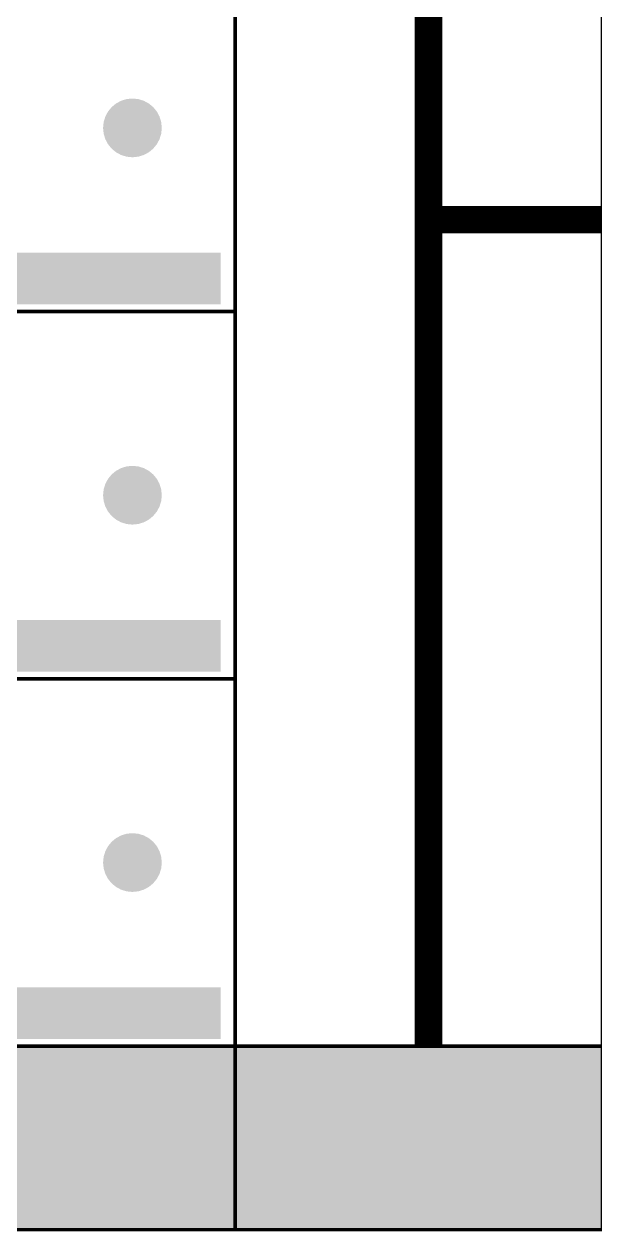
# Model space of a CAD drawing. Header units: millimetres. Extents: x -116965 to 323937, y 291661 to 566926.
# Drawn here: x -45347 to -45036, y 328240 to 328896 of the extents above; entities that cross this region are included whole.
import ezdxf

# ---------------------------------------------------------------- set-up
doc = ezdxf.new("R2010")
doc.units = ezdxf.units.MM
doc.layers.get('0').update_dxf_attribs({"lineweight": 18})
doc.layers.add('C00-00-00', color=7, linetype='Continuous')
doc.layers.add('C34-3A-40', color=7, linetype='Continuous', true_color=0x343a40)
doc.layers.add('C62-64-69', color=7, linetype='Continuous', true_color=0x626469)

msp = doc.modelspace()

# ---------------------------------------------------------------- hatches: boundary and pattern name
at = {"layer": 'C00-00-00'}
h = msp.add_hatch(color=256, dxfattribs=at)
edge = h.paths.add_edge_path()
edge.add_arc((-45287.757108, 328839.779567), 15.997765, 0, 360)
h = msp.add_hatch(color=256, dxfattribs=at)
h.dxf.hatch_style = 2
h.paths.add_polyline_path([(-45431.737008, 328771.789061), (-45239.763808, 328771.789061), (-45239.763808, 328743.792967), (-45431.737008, 328743.792967)])
h = msp.add_hatch(color=256, dxfattribs=at)
edge = h.paths.add_edge_path()
edge.add_arc((-45287.757108, 328639.807483), 15.997765, 0, 360)
h = msp.add_hatch(color=256, dxfattribs=at)
h.dxf.hatch_style = 2
h.paths.add_polyline_path([(-45431.737008, 328571.816977), (-45239.763808, 328571.816977), (-45239.763808, 328543.820883), (-45431.737008, 328543.820883)])
h = msp.add_hatch(color=256, dxfattribs=at)
edge = h.paths.add_edge_path()
edge.add_arc((-45287.757108, 328439.835402), 15.997765, 0, 360)
h = msp.add_hatch(color=256, dxfattribs=at)
h.dxf.hatch_style = 2
h.paths.add_polyline_path([(-45431.737008, 328371.844892), (-45239.763808, 328371.844892), (-45239.763808, 328343.848802), (-45431.737008, 328343.848802)])
at = {"layer": 'C34-3A-40'}
h = msp.add_hatch(color=256, dxfattribs=at)
h.dxf.hatch_style = 2
h.paths.add_polyline_path([(-45931.667218, 328339.849361), (-45231.764927, 328339.849361), (-45231.764927, 328239.863317), (-45931.667218, 328239.863317)])
h = msp.add_hatch(color=256, dxfattribs=at)
h.dxf.hatch_style = 2
h.paths.add_polyline_path([(-45231.764927, 328339.849361), (-45031.792843, 328339.849361), (-45031.792843, 328239.863317), (-45231.764927, 328239.863317)])
at = {"layer": 'C62-64-69'}
h = msp.add_hatch(color=256, dxfattribs=at)
h.dxf.hatch_style = 2
h.paths.add_polyline_path([(-45355.747618, 328330.850618), (-45323.752083, 328330.850618), (-45323.752083, 328323.851592), (-45355.747618, 328323.851592)])
h = msp.add_hatch(color=256, dxfattribs=at)
h.dxf.hatch_style = 2
h.paths.add_polyline_path([(-45323.752083, 328330.850618), (-45291.756552, 328330.850618), (-45291.756552, 328323.851592), (-45323.752083, 328323.851592)])
h = msp.add_hatch(color=256, dxfattribs=at)
h.dxf.hatch_style = 2
h.paths.add_polyline_path([(-45323.752083, 328330.850618), (-45291.756552, 328330.850618), (-45291.756552, 328323.851592), (-45323.752083, 328323.851592)])
h = msp.add_hatch(color=256, dxfattribs=at)
h.dxf.hatch_style = 2
h.paths.add_polyline_path([(-45291.756552, 328330.850618), (-45259.761018, 328330.850618), (-45259.761018, 328323.851592), (-45291.756552, 328323.851592)])
h = msp.add_hatch(color=256, dxfattribs=at)
h.dxf.hatch_style = 2
h.paths.add_polyline_path([(-45291.756552, 328330.850618), (-45259.761018, 328330.850618), (-45259.761018, 328323.851592), (-45291.756552, 328323.851592)])
h = msp.add_hatch(color=256, dxfattribs=at)
h.dxf.hatch_style = 2
h.paths.add_polyline_path([(-45259.761018, 328330.850618), (-45227.765483, 328330.850618), (-45227.765483, 328323.851592), (-45259.761018, 328323.851592)])
h = msp.add_hatch(color=256, dxfattribs=at)
h.dxf.hatch_style = 2
h.paths.add_polyline_path([(-45231.764927, 328330.850618), (-45199.769393, 328330.850618), (-45199.769393, 328323.851592), (-45231.764927, 328323.851592)])
h = msp.add_hatch(color=256, dxfattribs=at)
h.dxf.hatch_style = 2
h.paths.add_polyline_path([(-45199.769393, 328330.850618), (-45167.773858, 328330.850618), (-45167.773858, 328323.851592), (-45199.769393, 328323.851592)])
h = msp.add_hatch(color=256, dxfattribs=at)
h.dxf.hatch_style = 2
h.paths.add_polyline_path([(-45199.769393, 328330.850618), (-45167.773858, 328330.850618), (-45167.773858, 328323.851592), (-45199.769393, 328323.851592)])
h = msp.add_hatch(color=256, dxfattribs=at)
h.dxf.hatch_style = 2
h.paths.add_polyline_path([(-45167.773858, 328330.850618), (-45135.778327, 328330.850618), (-45135.778327, 328323.851592), (-45167.773858, 328323.851592)])
h = msp.add_hatch(color=256, dxfattribs=at)
h.dxf.hatch_style = 2
h.paths.add_polyline_path([(-45167.773858, 328330.850618), (-45135.778327, 328330.850618), (-45135.778327, 328323.851592), (-45167.773858, 328323.851592)])
h = msp.add_hatch(color=256, dxfattribs=at)
h.dxf.hatch_style = 2
h.paths.add_polyline_path([(-45135.778327, 328330.850618), (-45103.782793, 328330.850618), (-45103.782793, 328323.851592), (-45135.778327, 328323.851592)])
h = msp.add_hatch(color=256, dxfattribs=at)
h.dxf.hatch_style = 2
h.paths.add_polyline_path([(-45135.778327, 328330.850618), (-45103.782793, 328330.850618), (-45103.782793, 328323.851592), (-45135.778327, 328323.851592)])
h = msp.add_hatch(color=256, dxfattribs=at)
h.dxf.hatch_style = 2
h.paths.add_polyline_path([(-45103.782793, 328330.850618), (-45071.787258, 328330.850618), (-45071.787258, 328323.851592), (-45103.782793, 328323.851592)])
h = msp.add_hatch(color=256, dxfattribs=at)
h.dxf.hatch_style = 2
h.paths.add_polyline_path([(-45103.782793, 328330.850618), (-45071.787258, 328330.850618), (-45071.787258, 328323.851592), (-45103.782793, 328323.851592)])
h = msp.add_hatch(color=256, dxfattribs=at)
h.dxf.hatch_style = 2
h.paths.add_polyline_path([(-45071.787258, 328330.850618), (-45039.791727, 328330.850618), (-45039.791727, 328323.851592), (-45071.787258, 328323.851592)])
h = msp.add_hatch(color=256, dxfattribs=at)
h.dxf.hatch_style = 2
h.paths.add_polyline_path([(-45355.747618, 328323.851592), (-45323.752083, 328323.851592), (-45323.752083, 328321.851874), (-45355.747618, 328321.851874)])
h = msp.add_hatch(color=256, dxfattribs=at)
h.dxf.hatch_style = 2
h.paths.add_polyline_path([(-45323.752083, 328323.851592), (-45291.756552, 328323.851592), (-45291.756552, 328321.851874), (-45323.752083, 328321.851874)])
h = msp.add_hatch(color=256, dxfattribs=at)
h.dxf.hatch_style = 2
h.paths.add_polyline_path([(-45323.752083, 328323.851592), (-45291.756552, 328323.851592), (-45291.756552, 328321.851874), (-45323.752083, 328321.851874)])
h = msp.add_hatch(color=256, dxfattribs=at)
h.dxf.hatch_style = 2
h.paths.add_polyline_path([(-45291.756552, 328323.851592), (-45259.761018, 328323.851592), (-45259.761018, 328321.851874), (-45291.756552, 328321.851874)])
h = msp.add_hatch(color=256, dxfattribs=at)
h.dxf.hatch_style = 2
h.paths.add_polyline_path([(-45291.756552, 328323.851592), (-45259.761018, 328323.851592), (-45259.761018, 328321.851874), (-45291.756552, 328321.851874)])
h = msp.add_hatch(color=256, dxfattribs=at)
h.dxf.hatch_style = 2
h.paths.add_polyline_path([(-45259.761018, 328323.851592), (-45227.765483, 328323.851592), (-45227.765483, 328321.851874), (-45259.761018, 328321.851874)])
h = msp.add_hatch(color=256, dxfattribs=at)
h.dxf.hatch_style = 2
h.paths.add_polyline_path([(-45231.764927, 328323.851592), (-45199.769393, 328323.851592), (-45199.769393, 328321.851874), (-45231.764927, 328321.851874)])
h = msp.add_hatch(color=256, dxfattribs=at)
h.dxf.hatch_style = 2
h.paths.add_polyline_path([(-45199.769393, 328323.851592), (-45167.773858, 328323.851592), (-45167.773858, 328321.851874), (-45199.769393, 328321.851874)])
h = msp.add_hatch(color=256, dxfattribs=at)
h.dxf.hatch_style = 2
h.paths.add_polyline_path([(-45199.769393, 328323.851592), (-45167.773858, 328323.851592), (-45167.773858, 328321.851874), (-45199.769393, 328321.851874)])
h = msp.add_hatch(color=256, dxfattribs=at)
h.dxf.hatch_style = 2
h.paths.add_polyline_path([(-45167.773858, 328323.851592), (-45135.778327, 328323.851592), (-45135.778327, 328321.851874), (-45167.773858, 328321.851874)])
h = msp.add_hatch(color=256, dxfattribs=at)
h.dxf.hatch_style = 2
h.paths.add_polyline_path([(-45167.773858, 328323.851592), (-45135.778327, 328323.851592), (-45135.778327, 328321.851874), (-45167.773858, 328321.851874)])
h = msp.add_hatch(color=256, dxfattribs=at)
h.dxf.hatch_style = 2
h.paths.add_polyline_path([(-45135.778327, 328323.851592), (-45103.782793, 328323.851592), (-45103.782793, 328321.851874), (-45135.778327, 328321.851874)])
h = msp.add_hatch(color=256, dxfattribs=at)
h.dxf.hatch_style = 2
h.paths.add_polyline_path([(-45135.778327, 328323.851592), (-45103.782793, 328323.851592), (-45103.782793, 328321.851874), (-45135.778327, 328321.851874)])
h = msp.add_hatch(color=256, dxfattribs=at)
h.dxf.hatch_style = 2
h.paths.add_polyline_path([(-45103.782793, 328323.851592), (-45071.787258, 328323.851592), (-45071.787258, 328321.851874), (-45103.782793, 328321.851874)])
h = msp.add_hatch(color=256, dxfattribs=at)
h.dxf.hatch_style = 2
h.paths.add_polyline_path([(-45103.782793, 328323.851592), (-45071.787258, 328323.851592), (-45071.787258, 328321.851874), (-45103.782793, 328321.851874)])
h = msp.add_hatch(color=256, dxfattribs=at)
h.dxf.hatch_style = 2
h.paths.add_polyline_path([(-45071.787258, 328323.851592), (-45039.791727, 328323.851592), (-45039.791727, 328321.851874), (-45071.787258, 328321.851874)])
h = msp.add_hatch(color=256, dxfattribs=at)
h.dxf.hatch_style = 2
h.paths.add_polyline_path([(-45355.747618, 328321.851874), (-45323.752083, 328321.851874), (-45323.752083, 328314.852848), (-45355.747618, 328314.852848)])
h = msp.add_hatch(color=256, dxfattribs=at)
h.dxf.hatch_style = 2
h.paths.add_polyline_path([(-45323.752083, 328321.851874), (-45291.756552, 328321.851874), (-45291.756552, 328314.852848), (-45323.752083, 328314.852848)])
h = msp.add_hatch(color=256, dxfattribs=at)
h.dxf.hatch_style = 2
h.paths.add_polyline_path([(-45323.752083, 328321.851874), (-45291.756552, 328321.851874), (-45291.756552, 328314.852848), (-45323.752083, 328314.852848)])
h = msp.add_hatch(color=256, dxfattribs=at)
h.dxf.hatch_style = 2
h.paths.add_polyline_path([(-45291.756552, 328321.851874), (-45259.761018, 328321.851874), (-45259.761018, 328314.852848), (-45291.756552, 328314.852848)])
h = msp.add_hatch(color=256, dxfattribs=at)
h.dxf.hatch_style = 2
h.paths.add_polyline_path([(-45291.756552, 328321.851874), (-45259.761018, 328321.851874), (-45259.761018, 328314.852848), (-45291.756552, 328314.852848)])
h = msp.add_hatch(color=256, dxfattribs=at)
h.dxf.hatch_style = 2
h.paths.add_polyline_path([(-45259.761018, 328321.851874), (-45227.765483, 328321.851874), (-45227.765483, 328314.852848), (-45259.761018, 328314.852848)])
h = msp.add_hatch(color=256, dxfattribs=at)
h.dxf.hatch_style = 2
h.paths.add_polyline_path([(-45231.764927, 328321.851874), (-45199.769393, 328321.851874), (-45199.769393, 328314.852848), (-45231.764927, 328314.852848)])
h = msp.add_hatch(color=256, dxfattribs=at)
h.dxf.hatch_style = 2
h.paths.add_polyline_path([(-45199.769393, 328321.851874), (-45167.773858, 328321.851874), (-45167.773858, 328314.852848), (-45199.769393, 328314.852848)])
h = msp.add_hatch(color=256, dxfattribs=at)
h.dxf.hatch_style = 2
h.paths.add_polyline_path([(-45199.769393, 328321.851874), (-45167.773858, 328321.851874), (-45167.773858, 328314.852848), (-45199.769393, 328314.852848)])
h = msp.add_hatch(color=256, dxfattribs=at)
h.dxf.hatch_style = 2
h.paths.add_polyline_path([(-45167.773858, 328321.851874), (-45135.778327, 328321.851874), (-45135.778327, 328314.852848), (-45167.773858, 328314.852848)])
h = msp.add_hatch(color=256, dxfattribs=at)
h.dxf.hatch_style = 2
h.paths.add_polyline_path([(-45167.773858, 328321.851874), (-45135.778327, 328321.851874), (-45135.778327, 328314.852848), (-45167.773858, 328314.852848)])
h = msp.add_hatch(color=256, dxfattribs=at)
h.dxf.hatch_style = 2
h.paths.add_polyline_path([(-45135.778327, 328321.851874), (-45103.782793, 328321.851874), (-45103.782793, 328314.852848), (-45135.778327, 328314.852848)])
h = msp.add_hatch(color=256, dxfattribs=at)
h.dxf.hatch_style = 2
h.paths.add_polyline_path([(-45135.778327, 328321.851874), (-45103.782793, 328321.851874), (-45103.782793, 328314.852848), (-45135.778327, 328314.852848)])
h = msp.add_hatch(color=256, dxfattribs=at)
h.dxf.hatch_style = 2
h.paths.add_polyline_path([(-45103.782793, 328321.851874), (-45071.787258, 328321.851874), (-45071.787258, 328314.852848), (-45103.782793, 328314.852848)])
h = msp.add_hatch(color=256, dxfattribs=at)
h.dxf.hatch_style = 2
h.paths.add_polyline_path([(-45103.782793, 328321.851874), (-45071.787258, 328321.851874), (-45071.787258, 328314.852848), (-45103.782793, 328314.852848)])
h = msp.add_hatch(color=256, dxfattribs=at)
h.dxf.hatch_style = 2
h.paths.add_polyline_path([(-45071.787258, 328321.851874), (-45039.791727, 328321.851874), (-45039.791727, 328314.852848), (-45071.787258, 328314.852848)])
h = msp.add_hatch(color=256, dxfattribs=at)
h.dxf.hatch_style = 2
h.paths.add_polyline_path([(-45355.747618, 328314.852848), (-45323.752083, 328314.852848), (-45323.752083, 328312.85313), (-45355.747618, 328312.85313)])
h = msp.add_hatch(color=256, dxfattribs=at)
h.dxf.hatch_style = 2
h.paths.add_polyline_path([(-45355.747618, 328312.85313), (-45323.752083, 328312.85313), (-45323.752083, 328305.854105), (-45355.747618, 328305.854105)])
h = msp.add_hatch(color=256, dxfattribs=at)
h.dxf.hatch_style = 2
h.paths.add_polyline_path([(-45323.752083, 328314.852848), (-45291.756552, 328314.852848), (-45291.756552, 328312.85313), (-45323.752083, 328312.85313)])
h = msp.add_hatch(color=256, dxfattribs=at)
h.dxf.hatch_style = 2
h.paths.add_polyline_path([(-45323.752083, 328314.852848), (-45291.756552, 328314.852848), (-45291.756552, 328312.85313), (-45323.752083, 328312.85313)])
h = msp.add_hatch(color=256, dxfattribs=at)
h.dxf.hatch_style = 2
h.paths.add_polyline_path([(-45323.752083, 328312.85313), (-45291.756552, 328312.85313), (-45291.756552, 328305.854105), (-45323.752083, 328305.854105)])
h = msp.add_hatch(color=256, dxfattribs=at)
h.dxf.hatch_style = 2
h.paths.add_polyline_path([(-45323.752083, 328312.85313), (-45291.756552, 328312.85313), (-45291.756552, 328305.854105), (-45323.752083, 328305.854105)])
h = msp.add_hatch(color=256, dxfattribs=at)
h.dxf.hatch_style = 2
h.paths.add_polyline_path([(-45291.756552, 328314.852848), (-45259.761018, 328314.852848), (-45259.761018, 328312.85313), (-45291.756552, 328312.85313)])
h = msp.add_hatch(color=256, dxfattribs=at)
h.dxf.hatch_style = 2
h.paths.add_polyline_path([(-45291.756552, 328314.852848), (-45259.761018, 328314.852848), (-45259.761018, 328312.85313), (-45291.756552, 328312.85313)])
h = msp.add_hatch(color=256, dxfattribs=at)
h.dxf.hatch_style = 2
h.paths.add_polyline_path([(-45291.756552, 328312.85313), (-45259.761018, 328312.85313), (-45259.761018, 328305.854105), (-45291.756552, 328305.854105)])
h = msp.add_hatch(color=256, dxfattribs=at)
h.dxf.hatch_style = 2
h.paths.add_polyline_path([(-45291.756552, 328312.85313), (-45259.761018, 328312.85313), (-45259.761018, 328305.854105), (-45291.756552, 328305.854105)])
h = msp.add_hatch(color=256, dxfattribs=at)
h.dxf.hatch_style = 2
h.paths.add_polyline_path([(-45259.761018, 328314.852848), (-45227.765483, 328314.852848), (-45227.765483, 328312.85313), (-45259.761018, 328312.85313)])
h = msp.add_hatch(color=256, dxfattribs=at)
h.dxf.hatch_style = 2
h.paths.add_polyline_path([(-45259.761018, 328312.85313), (-45227.765483, 328312.85313), (-45227.765483, 328305.854105), (-45259.761018, 328305.854105)])
h = msp.add_hatch(color=256, dxfattribs=at)
h.dxf.hatch_style = 2
h.paths.add_polyline_path([(-45231.764927, 328314.852848), (-45199.769393, 328314.852848), (-45199.769393, 328312.85313), (-45231.764927, 328312.85313)])
h = msp.add_hatch(color=256, dxfattribs=at)
h.dxf.hatch_style = 2
h.paths.add_polyline_path([(-45231.764927, 328312.85313), (-45199.769393, 328312.85313), (-45199.769393, 328305.854105), (-45231.764927, 328305.854105)])
h = msp.add_hatch(color=256, dxfattribs=at)
h.dxf.hatch_style = 2
h.paths.add_polyline_path([(-45199.769393, 328314.852848), (-45167.773858, 328314.852848), (-45167.773858, 328312.85313), (-45199.769393, 328312.85313)])
h = msp.add_hatch(color=256, dxfattribs=at)
h.dxf.hatch_style = 2
h.paths.add_polyline_path([(-45199.769393, 328314.852848), (-45167.773858, 328314.852848), (-45167.773858, 328312.85313), (-45199.769393, 328312.85313)])
h = msp.add_hatch(color=256, dxfattribs=at)
h.dxf.hatch_style = 2
h.paths.add_polyline_path([(-45199.769393, 328312.85313), (-45167.773858, 328312.85313), (-45167.773858, 328305.854105), (-45199.769393, 328305.854105)])
h = msp.add_hatch(color=256, dxfattribs=at)
h.dxf.hatch_style = 2
h.paths.add_polyline_path([(-45199.769393, 328312.85313), (-45167.773858, 328312.85313), (-45167.773858, 328305.854105), (-45199.769393, 328305.854105)])
h = msp.add_hatch(color=256, dxfattribs=at)
h.dxf.hatch_style = 2
h.paths.add_polyline_path([(-45167.773858, 328314.852848), (-45135.778327, 328314.852848), (-45135.778327, 328312.85313), (-45167.773858, 328312.85313)])
h = msp.add_hatch(color=256, dxfattribs=at)
h.dxf.hatch_style = 2
h.paths.add_polyline_path([(-45167.773858, 328314.852848), (-45135.778327, 328314.852848), (-45135.778327, 328312.85313), (-45167.773858, 328312.85313)])
h = msp.add_hatch(color=256, dxfattribs=at)
h.dxf.hatch_style = 2
h.paths.add_polyline_path([(-45167.773858, 328312.85313), (-45135.778327, 328312.85313), (-45135.778327, 328305.854105), (-45167.773858, 328305.854105)])
h = msp.add_hatch(color=256, dxfattribs=at)
h.dxf.hatch_style = 2
h.paths.add_polyline_path([(-45167.773858, 328312.85313), (-45135.778327, 328312.85313), (-45135.778327, 328305.854105), (-45167.773858, 328305.854105)])
h = msp.add_hatch(color=256, dxfattribs=at)
h.dxf.hatch_style = 2
h.paths.add_polyline_path([(-45135.778327, 328314.852848), (-45103.782793, 328314.852848), (-45103.782793, 328312.85313), (-45135.778327, 328312.85313)])
h = msp.add_hatch(color=256, dxfattribs=at)
h.dxf.hatch_style = 2
h.paths.add_polyline_path([(-45135.778327, 328314.852848), (-45103.782793, 328314.852848), (-45103.782793, 328312.85313), (-45135.778327, 328312.85313)])
h = msp.add_hatch(color=256, dxfattribs=at)
h.dxf.hatch_style = 2
h.paths.add_polyline_path([(-45135.778327, 328312.85313), (-45103.782793, 328312.85313), (-45103.782793, 328305.854105), (-45135.778327, 328305.854105)])
h = msp.add_hatch(color=256, dxfattribs=at)
h.dxf.hatch_style = 2
h.paths.add_polyline_path([(-45135.778327, 328312.85313), (-45103.782793, 328312.85313), (-45103.782793, 328305.854105), (-45135.778327, 328305.854105)])
h = msp.add_hatch(color=256, dxfattribs=at)
h.dxf.hatch_style = 2
h.paths.add_polyline_path([(-45103.782793, 328314.852848), (-45071.787258, 328314.852848), (-45071.787258, 328312.85313), (-45103.782793, 328312.85313)])
h = msp.add_hatch(color=256, dxfattribs=at)
h.dxf.hatch_style = 2
h.paths.add_polyline_path([(-45103.782793, 328314.852848), (-45071.787258, 328314.852848), (-45071.787258, 328312.85313), (-45103.782793, 328312.85313)])
h = msp.add_hatch(color=256, dxfattribs=at)
h.dxf.hatch_style = 2
h.paths.add_polyline_path([(-45103.782793, 328312.85313), (-45071.787258, 328312.85313), (-45071.787258, 328305.854105), (-45103.782793, 328305.854105)])
h = msp.add_hatch(color=256, dxfattribs=at)
h.dxf.hatch_style = 2
h.paths.add_polyline_path([(-45103.782793, 328312.85313), (-45071.787258, 328312.85313), (-45071.787258, 328305.854105), (-45103.782793, 328305.854105)])
h = msp.add_hatch(color=256, dxfattribs=at)
h.dxf.hatch_style = 2
h.paths.add_polyline_path([(-45071.787258, 328314.852848), (-45039.791727, 328314.852848), (-45039.791727, 328312.85313), (-45071.787258, 328312.85313)])
h = msp.add_hatch(color=256, dxfattribs=at)
h.dxf.hatch_style = 2
h.paths.add_polyline_path([(-45071.787258, 328312.85313), (-45039.791727, 328312.85313), (-45039.791727, 328305.854105), (-45071.787258, 328305.854105)])
h = msp.add_hatch(color=256, dxfattribs=at)
h.dxf.hatch_style = 2
h.paths.add_polyline_path([(-45355.747618, 328305.854105), (-45323.752083, 328305.854105), (-45323.752083, 328303.854386), (-45355.747618, 328303.854386)])
h = msp.add_hatch(color=256, dxfattribs=at)
h.dxf.hatch_style = 2
h.paths.add_polyline_path([(-45355.747618, 328303.854386), (-45323.752083, 328303.854386), (-45323.752083, 328296.855361), (-45355.747618, 328296.855361)])
h = msp.add_hatch(color=256, dxfattribs=at)
h.dxf.hatch_style = 2
h.paths.add_polyline_path([(-45323.752083, 328305.854105), (-45291.756552, 328305.854105), (-45291.756552, 328303.854386), (-45323.752083, 328303.854386)])
h = msp.add_hatch(color=256, dxfattribs=at)
h.dxf.hatch_style = 2
h.paths.add_polyline_path([(-45323.752083, 328305.854105), (-45291.756552, 328305.854105), (-45291.756552, 328303.854386), (-45323.752083, 328303.854386)])
h = msp.add_hatch(color=256, dxfattribs=at)
h.dxf.hatch_style = 2
h.paths.add_polyline_path([(-45323.752083, 328303.854386), (-45291.756552, 328303.854386), (-45291.756552, 328296.855361), (-45323.752083, 328296.855361)])
h = msp.add_hatch(color=256, dxfattribs=at)
h.dxf.hatch_style = 2
h.paths.add_polyline_path([(-45323.752083, 328303.854386), (-45291.756552, 328303.854386), (-45291.756552, 328296.855361), (-45323.752083, 328296.855361)])
h = msp.add_hatch(color=256, dxfattribs=at)
h.dxf.hatch_style = 2
h.paths.add_polyline_path([(-45291.756552, 328305.854105), (-45259.761018, 328305.854105), (-45259.761018, 328303.854386), (-45291.756552, 328303.854386)])
h = msp.add_hatch(color=256, dxfattribs=at)
h.dxf.hatch_style = 2
h.paths.add_polyline_path([(-45291.756552, 328305.854105), (-45259.761018, 328305.854105), (-45259.761018, 328303.854386), (-45291.756552, 328303.854386)])
h = msp.add_hatch(color=256, dxfattribs=at)
h.dxf.hatch_style = 2
h.paths.add_polyline_path([(-45291.756552, 328303.854386), (-45259.761018, 328303.854386), (-45259.761018, 328296.855361), (-45291.756552, 328296.855361)])
h = msp.add_hatch(color=256, dxfattribs=at)
h.dxf.hatch_style = 2
h.paths.add_polyline_path([(-45291.756552, 328303.854386), (-45259.761018, 328303.854386), (-45259.761018, 328296.855361), (-45291.756552, 328296.855361)])
h = msp.add_hatch(color=256, dxfattribs=at)
h.dxf.hatch_style = 2
h.paths.add_polyline_path([(-45259.761018, 328305.854105), (-45227.765483, 328305.854105), (-45227.765483, 328303.854386), (-45259.761018, 328303.854386)])
h = msp.add_hatch(color=256, dxfattribs=at)
h.dxf.hatch_style = 2
h.paths.add_polyline_path([(-45259.761018, 328303.854386), (-45227.765483, 328303.854386), (-45227.765483, 328296.855361), (-45259.761018, 328296.855361)])
h = msp.add_hatch(color=256, dxfattribs=at)
h.dxf.hatch_style = 2
h.paths.add_polyline_path([(-45231.764927, 328305.854105), (-45199.769393, 328305.854105), (-45199.769393, 328303.854386), (-45231.764927, 328303.854386)])
h = msp.add_hatch(color=256, dxfattribs=at)
h.dxf.hatch_style = 2
h.paths.add_polyline_path([(-45231.764927, 328303.854386), (-45199.769393, 328303.854386), (-45199.769393, 328296.855361), (-45231.764927, 328296.855361)])
h = msp.add_hatch(color=256, dxfattribs=at)
h.dxf.hatch_style = 2
h.paths.add_polyline_path([(-45199.769393, 328305.854105), (-45167.773858, 328305.854105), (-45167.773858, 328303.854386), (-45199.769393, 328303.854386)])
h = msp.add_hatch(color=256, dxfattribs=at)
h.dxf.hatch_style = 2
h.paths.add_polyline_path([(-45199.769393, 328305.854105), (-45167.773858, 328305.854105), (-45167.773858, 328303.854386), (-45199.769393, 328303.854386)])
h = msp.add_hatch(color=256, dxfattribs=at)
h.dxf.hatch_style = 2
h.paths.add_polyline_path([(-45199.769393, 328303.854386), (-45167.773858, 328303.854386), (-45167.773858, 328296.855361), (-45199.769393, 328296.855361)])
h = msp.add_hatch(color=256, dxfattribs=at)
h.dxf.hatch_style = 2
h.paths.add_polyline_path([(-45199.769393, 328303.854386), (-45167.773858, 328303.854386), (-45167.773858, 328296.855361), (-45199.769393, 328296.855361)])
h = msp.add_hatch(color=256, dxfattribs=at)
h.dxf.hatch_style = 2
h.paths.add_polyline_path([(-45167.773858, 328305.854105), (-45135.778327, 328305.854105), (-45135.778327, 328303.854386), (-45167.773858, 328303.854386)])
h = msp.add_hatch(color=256, dxfattribs=at)
h.dxf.hatch_style = 2
h.paths.add_polyline_path([(-45167.773858, 328305.854105), (-45135.778327, 328305.854105), (-45135.778327, 328303.854386), (-45167.773858, 328303.854386)])
h = msp.add_hatch(color=256, dxfattribs=at)
h.dxf.hatch_style = 2
h.paths.add_polyline_path([(-45167.773858, 328303.854386), (-45135.778327, 328303.854386), (-45135.778327, 328296.855361), (-45167.773858, 328296.855361)])
h = msp.add_hatch(color=256, dxfattribs=at)
h.dxf.hatch_style = 2
h.paths.add_polyline_path([(-45167.773858, 328303.854386), (-45135.778327, 328303.854386), (-45135.778327, 328296.855361), (-45167.773858, 328296.855361)])
h = msp.add_hatch(color=256, dxfattribs=at)
h.dxf.hatch_style = 2
h.paths.add_polyline_path([(-45135.778327, 328305.854105), (-45103.782793, 328305.854105), (-45103.782793, 328303.854386), (-45135.778327, 328303.854386)])
h = msp.add_hatch(color=256, dxfattribs=at)
h.dxf.hatch_style = 2
h.paths.add_polyline_path([(-45135.778327, 328305.854105), (-45103.782793, 328305.854105), (-45103.782793, 328303.854386), (-45135.778327, 328303.854386)])
h = msp.add_hatch(color=256, dxfattribs=at)
h.dxf.hatch_style = 2
h.paths.add_polyline_path([(-45135.778327, 328303.854386), (-45103.782793, 328303.854386), (-45103.782793, 328296.855361), (-45135.778327, 328296.855361)])
h = msp.add_hatch(color=256, dxfattribs=at)
h.dxf.hatch_style = 2
h.paths.add_polyline_path([(-45135.778327, 328303.854386), (-45103.782793, 328303.854386), (-45103.782793, 328296.855361), (-45135.778327, 328296.855361)])
h = msp.add_hatch(color=256, dxfattribs=at)
h.dxf.hatch_style = 2
h.paths.add_polyline_path([(-45103.782793, 328305.854105), (-45071.787258, 328305.854105), (-45071.787258, 328303.854386), (-45103.782793, 328303.854386)])
h = msp.add_hatch(color=256, dxfattribs=at)
h.dxf.hatch_style = 2
h.paths.add_polyline_path([(-45103.782793, 328305.854105), (-45071.787258, 328305.854105), (-45071.787258, 328303.854386), (-45103.782793, 328303.854386)])
h = msp.add_hatch(color=256, dxfattribs=at)
h.dxf.hatch_style = 2
h.paths.add_polyline_path([(-45103.782793, 328303.854386), (-45071.787258, 328303.854386), (-45071.787258, 328296.855361), (-45103.782793, 328296.855361)])
h = msp.add_hatch(color=256, dxfattribs=at)
h.dxf.hatch_style = 2
h.paths.add_polyline_path([(-45103.782793, 328303.854386), (-45071.787258, 328303.854386), (-45071.787258, 328296.855361), (-45103.782793, 328296.855361)])
h = msp.add_hatch(color=256, dxfattribs=at)
h.dxf.hatch_style = 2
h.paths.add_polyline_path([(-45071.787258, 328305.854105), (-45039.791727, 328305.854105), (-45039.791727, 328303.854386), (-45071.787258, 328303.854386)])
h = msp.add_hatch(color=256, dxfattribs=at)
h.dxf.hatch_style = 2
h.paths.add_polyline_path([(-45071.787258, 328303.854386), (-45039.791727, 328303.854386), (-45039.791727, 328296.855361), (-45071.787258, 328296.855361)])
h = msp.add_hatch(color=256, dxfattribs=at)
h.dxf.hatch_style = 2
h.paths.add_polyline_path([(-45355.747618, 328296.855361), (-45323.752083, 328296.855361), (-45323.752083, 328294.855643), (-45355.747618, 328294.855643)])
h = msp.add_hatch(color=256, dxfattribs=at)
h.dxf.hatch_style = 2
h.paths.add_polyline_path([(-45323.752083, 328296.855361), (-45291.756552, 328296.855361), (-45291.756552, 328294.855643), (-45323.752083, 328294.855643)])
h = msp.add_hatch(color=256, dxfattribs=at)
h.dxf.hatch_style = 2
h.paths.add_polyline_path([(-45323.752083, 328296.855361), (-45291.756552, 328296.855361), (-45291.756552, 328294.855643), (-45323.752083, 328294.855643)])
h = msp.add_hatch(color=256, dxfattribs=at)
h.dxf.hatch_style = 2
h.paths.add_polyline_path([(-45291.756552, 328296.855361), (-45259.761018, 328296.855361), (-45259.761018, 328294.855643), (-45291.756552, 328294.855643)])
h = msp.add_hatch(color=256, dxfattribs=at)
h.dxf.hatch_style = 2
h.paths.add_polyline_path([(-45291.756552, 328296.855361), (-45259.761018, 328296.855361), (-45259.761018, 328294.855643), (-45291.756552, 328294.855643)])
h = msp.add_hatch(color=256, dxfattribs=at)
h.dxf.hatch_style = 2
h.paths.add_polyline_path([(-45259.761018, 328296.855361), (-45227.765483, 328296.855361), (-45227.765483, 328294.855643), (-45259.761018, 328294.855643)])
h = msp.add_hatch(color=256, dxfattribs=at)
h.dxf.hatch_style = 2
h.paths.add_polyline_path([(-45231.764927, 328296.855361), (-45199.769393, 328296.855361), (-45199.769393, 328294.855643), (-45231.764927, 328294.855643)])
h = msp.add_hatch(color=256, dxfattribs=at)
h.dxf.hatch_style = 2
h.paths.add_polyline_path([(-45199.769393, 328296.855361), (-45167.773858, 328296.855361), (-45167.773858, 328294.855643), (-45199.769393, 328294.855643)])
h = msp.add_hatch(color=256, dxfattribs=at)
h.dxf.hatch_style = 2
h.paths.add_polyline_path([(-45199.769393, 328296.855361), (-45167.773858, 328296.855361), (-45167.773858, 328294.855643), (-45199.769393, 328294.855643)])
h = msp.add_hatch(color=256, dxfattribs=at)
h.dxf.hatch_style = 2
h.paths.add_polyline_path([(-45167.773858, 328296.855361), (-45135.778327, 328296.855361), (-45135.778327, 328294.855643), (-45167.773858, 328294.855643)])
h = msp.add_hatch(color=256, dxfattribs=at)
h.dxf.hatch_style = 2
h.paths.add_polyline_path([(-45167.773858, 328296.855361), (-45135.778327, 328296.855361), (-45135.778327, 328294.855643), (-45167.773858, 328294.855643)])
h = msp.add_hatch(color=256, dxfattribs=at)
h.dxf.hatch_style = 2
h.paths.add_polyline_path([(-45135.778327, 328296.855361), (-45103.782793, 328296.855361), (-45103.782793, 328294.855643), (-45135.778327, 328294.855643)])
h = msp.add_hatch(color=256, dxfattribs=at)
h.dxf.hatch_style = 2
h.paths.add_polyline_path([(-45135.778327, 328296.855361), (-45103.782793, 328296.855361), (-45103.782793, 328294.855643), (-45135.778327, 328294.855643)])
h = msp.add_hatch(color=256, dxfattribs=at)
h.dxf.hatch_style = 2
h.paths.add_polyline_path([(-45103.782793, 328296.855361), (-45071.787258, 328296.855361), (-45071.787258, 328294.855643), (-45103.782793, 328294.855643)])
h = msp.add_hatch(color=256, dxfattribs=at)
h.dxf.hatch_style = 2
h.paths.add_polyline_path([(-45103.782793, 328296.855361), (-45071.787258, 328296.855361), (-45071.787258, 328294.855643), (-45103.782793, 328294.855643)])
h = msp.add_hatch(color=256, dxfattribs=at)
h.dxf.hatch_style = 2
h.paths.add_polyline_path([(-45071.787258, 328296.855361), (-45039.791727, 328296.855361), (-45039.791727, 328294.855643), (-45071.787258, 328294.855643)])
h = msp.add_hatch(color=256, dxfattribs=at)
h.dxf.hatch_style = 2
h.paths.add_polyline_path([(-45355.747618, 328294.855643), (-45323.752083, 328294.855643), (-45323.752083, 328287.856617), (-45355.747618, 328287.856617)])
h = msp.add_hatch(color=256, dxfattribs=at)
h.dxf.hatch_style = 2
h.paths.add_polyline_path([(-45323.752083, 328294.855643), (-45291.756552, 328294.855643), (-45291.756552, 328287.856617), (-45323.752083, 328287.856617)])
h = msp.add_hatch(color=256, dxfattribs=at)
h.dxf.hatch_style = 2
h.paths.add_polyline_path([(-45323.752083, 328294.855643), (-45291.756552, 328294.855643), (-45291.756552, 328287.856617), (-45323.752083, 328287.856617)])
h = msp.add_hatch(color=256, dxfattribs=at)
h.dxf.hatch_style = 2
h.paths.add_polyline_path([(-45291.756552, 328294.855643), (-45259.761018, 328294.855643), (-45259.761018, 328287.856617), (-45291.756552, 328287.856617)])
h = msp.add_hatch(color=256, dxfattribs=at)
h.dxf.hatch_style = 2
h.paths.add_polyline_path([(-45291.756552, 328294.855643), (-45259.761018, 328294.855643), (-45259.761018, 328287.856617), (-45291.756552, 328287.856617)])
h = msp.add_hatch(color=256, dxfattribs=at)
h.dxf.hatch_style = 2
h.paths.add_polyline_path([(-45259.761018, 328294.855643), (-45227.765483, 328294.855643), (-45227.765483, 328287.856617), (-45259.761018, 328287.856617)])
h = msp.add_hatch(color=256, dxfattribs=at)
h.dxf.hatch_style = 2
h.paths.add_polyline_path([(-45231.764927, 328294.855643), (-45199.769393, 328294.855643), (-45199.769393, 328287.856617), (-45231.764927, 328287.856617)])
h = msp.add_hatch(color=256, dxfattribs=at)
h.dxf.hatch_style = 2
h.paths.add_polyline_path([(-45199.769393, 328294.855643), (-45167.773858, 328294.855643), (-45167.773858, 328287.856617), (-45199.769393, 328287.856617)])
h = msp.add_hatch(color=256, dxfattribs=at)
h.dxf.hatch_style = 2
h.paths.add_polyline_path([(-45199.769393, 328294.855643), (-45167.773858, 328294.855643), (-45167.773858, 328287.856617), (-45199.769393, 328287.856617)])
h = msp.add_hatch(color=256, dxfattribs=at)
h.dxf.hatch_style = 2
h.paths.add_polyline_path([(-45167.773858, 328294.855643), (-45135.778327, 328294.855643), (-45135.778327, 328287.856617), (-45167.773858, 328287.856617)])
h = msp.add_hatch(color=256, dxfattribs=at)
h.dxf.hatch_style = 2
h.paths.add_polyline_path([(-45167.773858, 328294.855643), (-45135.778327, 328294.855643), (-45135.778327, 328287.856617), (-45167.773858, 328287.856617)])
h = msp.add_hatch(color=256, dxfattribs=at)
h.dxf.hatch_style = 2
h.paths.add_polyline_path([(-45135.778327, 328294.855643), (-45103.782793, 328294.855643), (-45103.782793, 328287.856617), (-45135.778327, 328287.856617)])
h = msp.add_hatch(color=256, dxfattribs=at)
h.dxf.hatch_style = 2
h.paths.add_polyline_path([(-45135.778327, 328294.855643), (-45103.782793, 328294.855643), (-45103.782793, 328287.856617), (-45135.778327, 328287.856617)])
h = msp.add_hatch(color=256, dxfattribs=at)
h.dxf.hatch_style = 2
h.paths.add_polyline_path([(-45103.782793, 328294.855643), (-45071.787258, 328294.855643), (-45071.787258, 328287.856617), (-45103.782793, 328287.856617)])
h = msp.add_hatch(color=256, dxfattribs=at)
h.dxf.hatch_style = 2
h.paths.add_polyline_path([(-45103.782793, 328294.855643), (-45071.787258, 328294.855643), (-45071.787258, 328287.856617), (-45103.782793, 328287.856617)])
h = msp.add_hatch(color=256, dxfattribs=at)
h.dxf.hatch_style = 2
h.paths.add_polyline_path([(-45071.787258, 328294.855643), (-45039.791727, 328294.855643), (-45039.791727, 328287.856617), (-45071.787258, 328287.856617)])
h = msp.add_hatch(color=256, dxfattribs=at)
h.dxf.hatch_style = 2
h.paths.add_polyline_path([(-45355.747618, 328287.856617), (-45323.752083, 328287.856617), (-45323.752083, 328285.856899), (-45355.747618, 328285.856899)])
h = msp.add_hatch(color=256, dxfattribs=at)
h.dxf.hatch_style = 2
h.paths.add_polyline_path([(-45323.752083, 328287.856617), (-45291.756552, 328287.856617), (-45291.756552, 328285.856899), (-45323.752083, 328285.856899)])
h = msp.add_hatch(color=256, dxfattribs=at)
h.dxf.hatch_style = 2
h.paths.add_polyline_path([(-45323.752083, 328287.856617), (-45291.756552, 328287.856617), (-45291.756552, 328285.856899), (-45323.752083, 328285.856899)])
h = msp.add_hatch(color=256, dxfattribs=at)
h.dxf.hatch_style = 2
h.paths.add_polyline_path([(-45291.756552, 328287.856617), (-45259.761018, 328287.856617), (-45259.761018, 328285.856899), (-45291.756552, 328285.856899)])
h = msp.add_hatch(color=256, dxfattribs=at)
h.dxf.hatch_style = 2
h.paths.add_polyline_path([(-45291.756552, 328287.856617), (-45259.761018, 328287.856617), (-45259.761018, 328285.856899), (-45291.756552, 328285.856899)])
h = msp.add_hatch(color=256, dxfattribs=at)
h.dxf.hatch_style = 2
h.paths.add_polyline_path([(-45259.761018, 328287.856617), (-45227.765483, 328287.856617), (-45227.765483, 328285.856899), (-45259.761018, 328285.856899)])
h = msp.add_hatch(color=256, dxfattribs=at)
h.dxf.hatch_style = 2
h.paths.add_polyline_path([(-45231.764927, 328287.856617), (-45199.769393, 328287.856617), (-45199.769393, 328285.856899), (-45231.764927, 328285.856899)])
h = msp.add_hatch(color=256, dxfattribs=at)
h.dxf.hatch_style = 2
h.paths.add_polyline_path([(-45199.769393, 328287.856617), (-45167.773858, 328287.856617), (-45167.773858, 328285.856899), (-45199.769393, 328285.856899)])
h = msp.add_hatch(color=256, dxfattribs=at)
h.dxf.hatch_style = 2
h.paths.add_polyline_path([(-45199.769393, 328287.856617), (-45167.773858, 328287.856617), (-45167.773858, 328285.856899), (-45199.769393, 328285.856899)])
h = msp.add_hatch(color=256, dxfattribs=at)
h.dxf.hatch_style = 2
h.paths.add_polyline_path([(-45167.773858, 328287.856617), (-45135.778327, 328287.856617), (-45135.778327, 328285.856899), (-45167.773858, 328285.856899)])
h = msp.add_hatch(color=256, dxfattribs=at)
h.dxf.hatch_style = 2
h.paths.add_polyline_path([(-45167.773858, 328287.856617), (-45135.778327, 328287.856617), (-45135.778327, 328285.856899), (-45167.773858, 328285.856899)])
h = msp.add_hatch(color=256, dxfattribs=at)
h.dxf.hatch_style = 2
h.paths.add_polyline_path([(-45135.778327, 328287.856617), (-45103.782793, 328287.856617), (-45103.782793, 328285.856899), (-45135.778327, 328285.856899)])
h = msp.add_hatch(color=256, dxfattribs=at)
h.dxf.hatch_style = 2
h.paths.add_polyline_path([(-45135.778327, 328287.856617), (-45103.782793, 328287.856617), (-45103.782793, 328285.856899), (-45135.778327, 328285.856899)])
h = msp.add_hatch(color=256, dxfattribs=at)
h.dxf.hatch_style = 2
h.paths.add_polyline_path([(-45103.782793, 328287.856617), (-45071.787258, 328287.856617), (-45071.787258, 328285.856899), (-45103.782793, 328285.856899)])
h = msp.add_hatch(color=256, dxfattribs=at)
h.dxf.hatch_style = 2
h.paths.add_polyline_path([(-45103.782793, 328287.856617), (-45071.787258, 328287.856617), (-45071.787258, 328285.856899), (-45103.782793, 328285.856899)])
h = msp.add_hatch(color=256, dxfattribs=at)
h.dxf.hatch_style = 2
h.paths.add_polyline_path([(-45071.787258, 328287.856617), (-45039.791727, 328287.856617), (-45039.791727, 328285.856899), (-45071.787258, 328285.856899)])

# ---------------------------------------------------------------- linework, layer by layer
at = {"color": 1, "lineweight": -3, "ltscale": 5, "const_width": 15}
for points in [[(-45126.432169, 328339.849361), (-45126.432169, 329781.979527)], [(-44950.154289, 328789.786549), (-45126.432169, 328789.786549)]]:
    msp.add_lwpolyline(points, dxfattribs=at)
at = {"layer": 'C00-00-00', "lineweight": 211}
for points in [[(-45931.667218, 330439.556236), (-45231.764927, 330439.556236), (-45231.764927, 328239.863317), (-45931.667218, 328239.863317)], [(-45931.667218, 328339.849361), (-45231.764927, 328339.849361), (-45231.764927, 328239.863317), (-45931.667218, 328239.863317)], [(-45231.764927, 328339.849361), (-45031.792843, 328339.849361), (-45031.792843, 328239.863317), (-45231.764927, 328239.863317)]]:
    msp.add_lwpolyline(points, close=True, dxfattribs=at)
at = {"layer": 'C00-00-00', "lineweight": 100}
for points in [[(-45231.764927, 330339.570192), (-45031.792843, 330339.570192), (-45031.792843, 328339.849361), (-45231.764927, 328339.849361)], [(-45931.667218, 328939.765611), (-45231.764927, 328939.765611), (-45231.764927, 328739.793527), (-45931.667218, 328739.793527)], [(-45931.667218, 328739.793527), (-45231.764927, 328739.793527), (-45231.764927, 328539.821442), (-45931.667218, 328539.821442)], [(-45931.667218, 328539.821442), (-45231.764927, 328539.821442), (-45231.764927, 328339.849361), (-45931.667218, 328339.849361)]]:
    msp.add_lwpolyline(points, close=True, dxfattribs=at)

doc.saveas('drawing.dxf')
